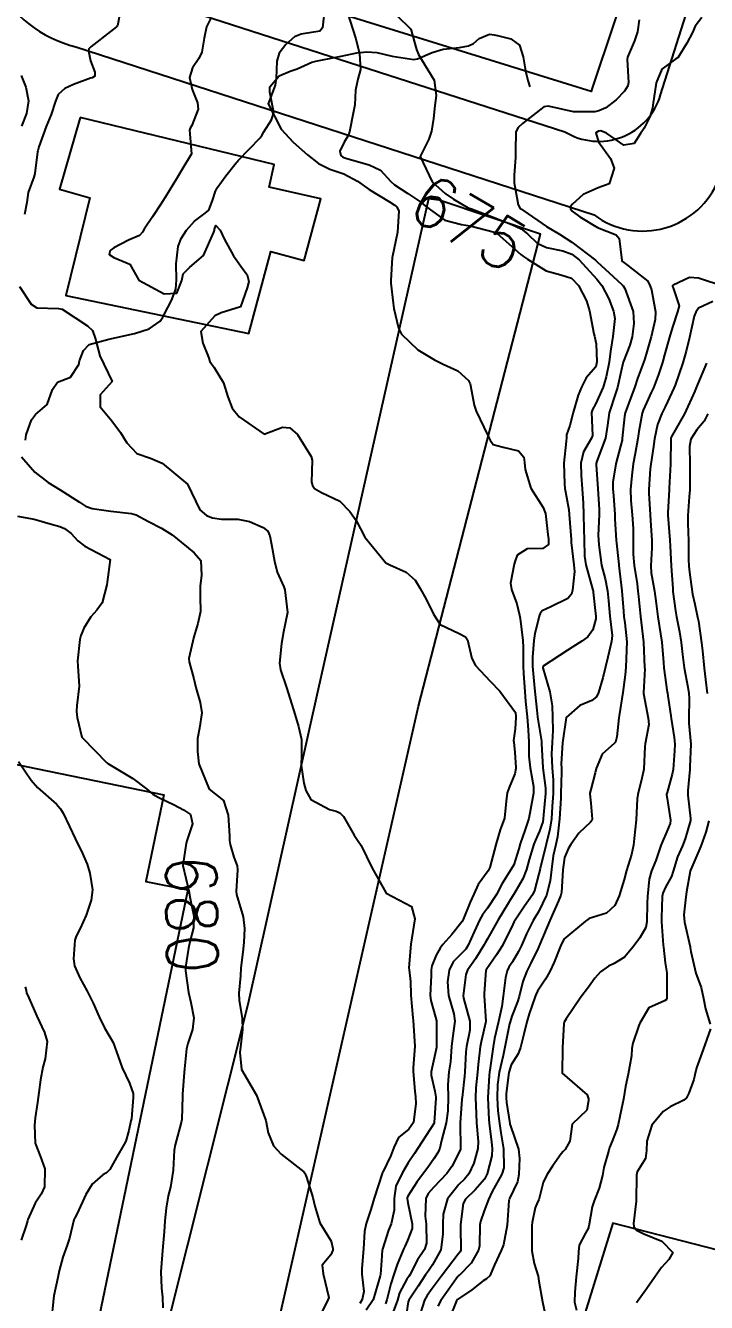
# Model space of a CAD drawing. Header units: metres. Extents: x 292545 to 299085, y 7450245 to 7463078.
# Drawn here: x 296307 to 296360.5, y 7459777.6 to 7459878.1 of the extents above; entities that cross this region are included whole.
import ezdxf
from ezdxf.enums import TextEntityAlignment as Align

# ---------------------------------------------------------------- set-up
doc = ezdxf.new("R2010")
doc.units = ezdxf.units.M
for name, color, linetype in [('Cotas', 45, 'Continuous'), ('Curvas de Nivel 1m', 11, 'Continuous'), ('Curvas de Nivel 5m', 15, 'Continuous'), ('Edificações', 30, 'Continuous'), ('Vias Primárias', 230, 'Continuous')]:
    doc.layers.add(name, color=color, linetype=linetype)
doc.styles.add('Style-STANDARD', font='STANDARD.shx')

msp = doc.modelspace()

# ---------------------------------------------------------------- linework, layer by layer
at = {"layer": 'Curvas de Nivel 1m', "flags": 128}
for points, elevation in [([(296314.54, 7459879.68), (296314.21, 7459878.06), (296314.18, 7459878.02), (296314.14, 7459877.97), (296313.67, 7459877.6), (296312.13, 7459876.39), (296311.97, 7459876.24), (296311.94, 7459876.09), (296312.11, 7459875.3), (296312.43, 7459874.41), (296312.45, 7459874.09), (296312.23, 7459873.96), (296312.1, 7459873.93), (296310.76, 7459873.43), (296310.09, 7459873.11), (296309.55, 7459872.65), (296309.36, 7459872.12), (296309.02, 7459871.08), (296308.62, 7459870.13), (296308.04, 7459868.52), (296307.95, 7459868.22), (296307.94, 7459868.14), (296307.72, 7459866.43), (296307.64, 7459866.14), (296307.2, 7459864.94), (296307.09, 7459864.15), (296306.92, 7459863.2)], 678), ([(296330.51, 7459879.53), (296330.34, 7459877.88), (296330.14, 7459877.64), (296328.65, 7459877.39), (296328.14, 7459877.19), (296327.45, 7459876.58), (296326.94, 7459875.91), (296326.75, 7459875.28), (296326.7, 7459873.91), (296326.63, 7459873.38), (296326.07, 7459871.92), (296327.08, 7459869.91), (296328.04, 7459868.89), (296329.15, 7459867.89), (296330.02, 7459867.21), (296330.92, 7459866.77), (296332.01, 7459866.4), (296333.1, 7459865.84), (296334, 7459865.18), (296335.6, 7459864.21), (296335.98, 7459863.97), (296336.08, 7459863.91), (296336.19, 7459863.81), (296336.33, 7459863.46), (296336.24, 7459861.81), (296335.94, 7459860.42), (296335.83, 7459859.92), (296335.82, 7459859.81), (296335.72, 7459858.01), (296335.72, 7459857.81), (296335.89, 7459856.23), (296335.96, 7459855.81), (296336.31, 7459854.25), (296336.55, 7459853.8), (296337.84, 7459852.57), (296339.14, 7459851.77), (296339.61, 7459851.54), (296339.83, 7459851.44), (296340.98, 7459850.9), (296341.82, 7459850.15), (296341.94, 7459849.87), (296341.97, 7459849.74), (296342.26, 7459848.2), (296342.42, 7459847.73), (296343.03, 7459846.47), (296343.39, 7459845.72), (296343.51, 7459845.46), (296343.76, 7459845.12), (296344.54, 7459844.91), (296345.75, 7459844.6), (296346.17, 7459844.11), (296346.23, 7459843.69), (296346.27, 7459843.15), (296346.73, 7459841.68), (296347.7, 7459840.15), (296347.83, 7459839.81), (296347.86, 7459839.67), (296348.06, 7459838.04), (296348.12, 7459837.66), (296348.1, 7459837.23), (296347.66, 7459836.93), (296346.44, 7459836.9), (296345.65, 7459836.39), (296345.46, 7459835.88), (296345.41, 7459835.69), (296345.13, 7459834.2), (296345.2, 7459833.69), (296345.61, 7459832.57), (296345.84, 7459831.69), (296345.88, 7459831.41), (296346.1, 7459829.68), (296346.12, 7459829.14), (296346.11, 7459827.68), (296346.14, 7459827.09), (296346.24, 7459825.68), (296346.3, 7459824.89), (296346.42, 7459823.68), (296346.52, 7459822.65), (296346.55, 7459821.68), (296346.56, 7459820.58), (296346.66, 7459819.68), (296346.93, 7459818.19), (296346.93, 7459817.68), (296346.7, 7459816.4), (296346.55, 7459815.68), (296346.26, 7459814.82), (296345.89, 7459813.68), (296345.77, 7459813.29), (296345.37, 7459812.04), (296345.18, 7459811.69), (296344.46, 7459810.58), (296344.01, 7459809.71), (296343.32, 7459808.62), (296342.93, 7459808.11), (296342.72, 7459807.73), (296342.27, 7459806.77), (296341.8, 7459805.73), (296341.61, 7459805.41), (296341.28, 7459805.07), (296340.61, 7459804.41), (296340.3, 7459803.75), (296340.17, 7459802.83), (296340.25, 7459801.75), (296340.67, 7459800.31), (296340.75, 7459799.74), (296340.55, 7459798.4), (296340.49, 7459797.75), (296340.4, 7459796.53), (296340.28, 7459795.75), (296340.19, 7459794.72), (296340.21, 7459793.75), (296340.2, 7459792.68), (296340.06, 7459791.75), (296339.7, 7459790.35), (296339.57, 7459789.76), (296339.44, 7459789.43), (296339.09, 7459788.9), (296338.63, 7459788.23), (296338.29, 7459787.78), (296337.76, 7459787.08), (296337.05, 7459785.98), (296336.99, 7459785.85), (296336.99, 7459785.79), (296337.05, 7459785.45), (296337.38, 7459783.79), (296337.38, 7459783.44), (296337.01, 7459782.48), (296336.8, 7459782), (296336.7, 7459781.79), (296336.2, 7459780.59), (296335.95, 7459779.8), (296335.71, 7459779.07), (296335.41, 7459777.81), (296335.28, 7459777.49)], 676), ([(296336.16, 7459878.89), (296337.28, 7459877.79), (296337.73, 7459876.18), (296337.88, 7459875.78), (296338.12, 7459875.4), (296339.12, 7459873.77), (296339.28, 7459872.57), (296339.18, 7459871.77), (296339.07, 7459870.76), (296338.9, 7459869.77), (296338.7, 7459869.12), (296338.02, 7459867.78), (296338.96, 7459865.77), (296339.99, 7459864.86), (296340.65, 7459864.41), (296341.79, 7459863.73), (296341.98, 7459863.68), (296342.06, 7459863.65), (296343.97, 7459862.91), (296345.27, 7459862.39), (296345.96, 7459862.07), (296346.45, 7459861.68), (296347.22, 7459860.95), (296347.94, 7459860.6), (296349.23, 7459860.35), (296349.94, 7459860.08), (296350.51, 7459859.63), (296351.91, 7459858.12), (296352.31, 7459857.61), (296352.86, 7459856.57), (296353.22, 7459855.6), (296353.31, 7459855.03), (296353.17, 7459853.6), (296352.99, 7459852.46), (296352.87, 7459851.6), (296352.65, 7459850.44), (296352.4, 7459849.61), (296351.8, 7459848.29), (296351.56, 7459847.86), (296351.5, 7459847.62), (296351.56, 7459845.83), (296351.5, 7459845.62), (296350.85, 7459844.53), (296350.65, 7459843.63), (296350.68, 7459842.68), (296350.76, 7459841.63), (296350.83, 7459840.5), (296350.87, 7459839.63), (296350.88, 7459838.43), (296350.9, 7459837.63), (296350.95, 7459836.33), (296351.05, 7459835.63), (296351.6, 7459833.64), (296351.61, 7459833.62), (296351.62, 7459833.49), (296351.8, 7459831.81), (296351.83, 7459831.62), (296351.82, 7459831.39), (296351.59, 7459830.54), (296351.21, 7459829.99), (296350.73, 7459829.63), (296350.02, 7459829.18), (296349.57, 7459828.91), (296347.69, 7459827.67), (296347.67, 7459827.55), (296348.21, 7459825.66), (296348.39, 7459824.54), (296348.42, 7459823.66), (296348.44, 7459822.61), (296348.4, 7459821.66), (296348.35, 7459820.78), (296348.4, 7459819.66), (296348.47, 7459818.69), (296348.47, 7459817.65), (296348.4, 7459816.63), (296348.34, 7459815.66), (296348.22, 7459814.84), (296347.92, 7459813.66), (296347.44, 7459811.74), (296347.43, 7459811.67), (296347.42, 7459811.61), (296347.36, 7459811.32), (296347, 7459810.01), (296346.84, 7459809.67), (296346.21, 7459808.79), (296345.48, 7459807.69), (296345.42, 7459807.58), (296345.31, 7459807.34), (296344.49, 7459805.7), (296344.03, 7459804.96), (296343.27, 7459803.87), (296343.2, 7459803.78), (296343.18, 7459803.72), (296343.06, 7459801.91), (296343.06, 7459801.72), (296343.19, 7459799.75), (296343.19, 7459799.72), (296342.81, 7459798.11), (296342.74, 7459797.72), (296342.58, 7459796.32), (296342.52, 7459795.73), (296342.4, 7459794.49), (296342.36, 7459793.73), (296342.41, 7459792.45), (296342.45, 7459791.73), (296342.58, 7459790.26), (296342.55, 7459789.73), (296342.23, 7459788.58), (296341.84, 7459787.73), (296341.5, 7459787.31), (296341.06, 7459786.9), (296340.16, 7459785.75), (296339.83, 7459784.55), (296339.8, 7459783.76), (296339.81, 7459782.97), (296339.64, 7459781.76), (296338.99, 7459780.57), (296338.66, 7459780.1), (296338.44, 7459779.78), (296337.86, 7459778.9), (296337.12, 7459777.79), (296337.08, 7459777.67), (296336.95, 7459776.79)], 674), ([(296360.15, 7459878.71), (296359.65, 7459878.02), (296359.42, 7459877.53), (296358.99, 7459876.68), (296358.27, 7459875.54), (296358.18, 7459875.48), (296358.12, 7459875.46), (296357.03, 7459874.64), (296356.56, 7459873.56), (296356.31, 7459871.8), (296356.28, 7459871.57), (296356.07, 7459870.88), (296355.62, 7459870.01), (296355.35, 7459869.58), (296354.83, 7459868.79), (296354.04, 7459868.67), (296352.66, 7459869.61), (296352.21, 7459869.78), (296352.05, 7459869.75), (296351.83, 7459869.62), (296352.04, 7459868.93), (296352.98, 7459867.61), (296353.27, 7459866.85), (296352.88, 7459865.61), (296352, 7459865.29), (296350.84, 7459864.78), (296349.99, 7459864.03), (296349.82, 7459863.81), (296349.84, 7459863.64), (296349.98, 7459863.47), (296350.58, 7459863.03), (296351.96, 7459862.19), (296353.42, 7459861.6), (296353.67, 7459861.32), (296353.88, 7459859.59), (296353.93, 7459859.5), (296354.34, 7459859.18), (296355.91, 7459857.97), (296356.11, 7459857.57), (296356.2, 7459857.27), (296356.53, 7459855.56), (296356.49, 7459854.95), (296356.17, 7459853.57), (296356.11, 7459853.32), (296355.85, 7459852.41), (296355.65, 7459851.76), (296355.58, 7459851.57), (296355.1, 7459850.29), (296354.87, 7459849.58), (296354.59, 7459848.8), (296354.14, 7459847.59), (296354.07, 7459847.3), (296353.91, 7459845.59), (296353.89, 7459845.46), (296353.76, 7459844.98), (296353.4, 7459843.6), (296353.17, 7459842.15), (296353.17, 7459841.6), (296353.21, 7459841.1), (296353.31, 7459839.6), (296353.33, 7459839.23), (296353.42, 7459837.59), (296353.64, 7459835.67), (296353.65, 7459835.59), (296353.88, 7459833.59), (296354, 7459831.99), (296354.03, 7459831.59), (296354.11, 7459831.08), (296354.27, 7459829.59), (296354.22, 7459828.25), (296354.18, 7459827.59), (296354.14, 7459826.99), (296353.95, 7459825.59), (296353.67, 7459823.76), (296353.65, 7459823.6), (296353.49, 7459822.11), (296353.38, 7459821.7), (296353.29, 7459821.6), (296352.33, 7459820.75), (296351.86, 7459819.62), (296351.78, 7459819.28), (296351.44, 7459817.97), (296351.36, 7459817.69), (296351.36, 7459817.62), (296351.43, 7459816.88), (296351.53, 7459815.62), (296351.51, 7459815.52), (296351.41, 7459815.4), (296350.5, 7459814.53), (296349.86, 7459813.64), (296349.67, 7459813.35), (296349.37, 7459812.62), (296349.23, 7459811.64), (296349.13, 7459809.85), (296349.08, 7459809.64), (296348.89, 7459809.2), (296348.22, 7459807.66), (296347.42, 7459805.79), (296347.38, 7459805.67), (296347.35, 7459805.61), (296347.29, 7459805.49), (296346.7, 7459804.25), (296346.41, 7459803.68), (296346.08, 7459802.86), (296345.8, 7459801.68), (296345.67, 7459801.25), (296345.23, 7459800.12), (296345.09, 7459799.69), (296345.05, 7459799.52), (296344.67, 7459797.7), (296344.54, 7459797.05), (296344.24, 7459795.7), (296344.11, 7459794.76), (296344.06, 7459793.71), (296344.12, 7459792.69), (296344.25, 7459791.7), (296344.37, 7459790.96), (296344.58, 7459789.7), (296344.59, 7459788.19), (296344.43, 7459787.7), (296343.68, 7459786.34), (296343.38, 7459785.72), (296343.04, 7459784.81), (296342.77, 7459783.99), (296342.72, 7459783.72), (296342.67, 7459782.06), (296342.61, 7459781.72), (296342.03, 7459780.69), (296341.08, 7459779.74), (296341.03, 7459779.7), (296340.98, 7459779.65), (296339.63, 7459777.76), (296339.4, 7459777.32)], 672), ([(296321.54, 7459878.59), (296321.21, 7459877.98), (296321.04, 7459877.07), (296320.85, 7459875.98), (296320.62, 7459875.48), (296320.11, 7459874.75), (296319.87, 7459873.99), (296320.09, 7459873.04), (296320.52, 7459871.99), (296320.57, 7459871.49), (296320.06, 7459870.21), (296319.94, 7459869.99), (296319.89, 7459869.84), (296320.03, 7459867.99), (296319.29, 7459866.73), (296318.87, 7459866.01), (296317.99, 7459864.59), (296317.76, 7459864.24), (296317.62, 7459864.02), (296316.97, 7459863.03), (296316.32, 7459862.04), (296316.18, 7459861.81), (296315.95, 7459861.55), (296315.08, 7459861.19), (296313.94, 7459860.57), (296313.64, 7459860.36), (296313.56, 7459860.07), (296313.93, 7459859.81), (296315.18, 7459859.31), (296315.91, 7459858.04), (296317.9, 7459856.96), (296318.89, 7459857.02), (296319.28, 7459858.01), (296319.38, 7459858.54), (296319.92, 7459859.05), (296320.98, 7459859.98), (296321.8, 7459861.82), (296321.85, 7459861.97), (296321.86, 7459862.06), (296321.96, 7459862.34), (296322.29, 7459861.97), (296322.61, 7459861.3), (296323.35, 7459859.96), (296323.92, 7459859.15), (296324.42, 7459858.45), (296324.54, 7459857.94), (296324.41, 7459857.44), (296323.88, 7459855.95), (296322.37, 7459855.47), (296321.88, 7459855.23), (296320.78, 7459853.99), (296320.94, 7459853.07), (296321.38, 7459851.98), (296321.49, 7459851.63), (296321.82, 7459851.16), (296322.56, 7459849.96), (296322.9, 7459848.86), (296323.24, 7459847.96), (296323.78, 7459847.28), (296325.76, 7459845.93), (296327.2, 7459846.48), (296327.77, 7459846.41), (296328.38, 7459845.89), (296329.46, 7459844.16), (296329.54, 7459843.88), (296329.47, 7459842.14), (296329.55, 7459841.88), (296329.72, 7459841.66), (296330.26, 7459841.33), (296331.7, 7459840.64), (296332.49, 7459839.85), (296332.98, 7459839.13), (296333.67, 7459837.83), (296335.32, 7459835.81), (296335.64, 7459835.64), (296336.91, 7459835.06), (296337.63, 7459834.43), (296338.03, 7459833.78), (296338.51, 7459832.88), (296339.06, 7459831.77), (296339.59, 7459830.95), (296341.09, 7459830.24), (296341.58, 7459829.99), (296341.74, 7459829.74), (296342.08, 7459828.26), (296342.36, 7459827.73), (296343.53, 7459826.49), (296344.29, 7459825.7), (296345.51, 7459824.03), (296345.55, 7459823.69), (296345.55, 7459823.64), (296345.49, 7459822.75), (296345.36, 7459821.82), (296345.37, 7459821.69), (296345.47, 7459820.88), (296345.54, 7459819.69), (296345.54, 7459819.61), (296345.45, 7459819.19), (296345.01, 7459818.12), (296344.85, 7459817.7), (296344.78, 7459817.05), (296344.66, 7459815.7), (296344.31, 7459814.8), (296343.99, 7459813.71), (296343.49, 7459811.84), (296343.43, 7459811.72), (296343.41, 7459811.67), (296343.36, 7459811.58), (296342.59, 7459810.48), (296342.25, 7459809.73), (296341.95, 7459809.11), (296341.39, 7459807.74), (296341.37, 7459807.68), (296341.31, 7459807.59), (296340.5, 7459806.55), (296339.79, 7459805.76), (296339.58, 7459805.47), (296339.28, 7459804.92), (296338.93, 7459804.1), (296338.88, 7459803.77), (296338.87, 7459803.37), (296338.8, 7459801.77), (296338.85, 7459801.37), (296339.23, 7459800.06), (296339.3, 7459799.76), (296339.3, 7459799.68), (296339.3, 7459797.76), (296339.29, 7459797.66), (296339.19, 7459797.2), (296338.88, 7459795.76), (296338.89, 7459795.48), (296339.16, 7459794.24), (296339.24, 7459793.76), (296339.24, 7459793.67), (296339.13, 7459791.76), (296339.12, 7459791.72), (296337.86, 7459789.78), (296337.56, 7459789.32), (296337.08, 7459788.59), (296336.78, 7459788.09), (296336.61, 7459787.79), (296336.11, 7459786.75), (296335.98, 7459785.8), (296335.97, 7459784.87), (296335.74, 7459783.8), (296335.54, 7459783.29), (296335.05, 7459781.81), (296335.04, 7459781.77), (296335, 7459781.27), (296334.89, 7459779.81), (296334.88, 7459779.71), (296334.32, 7459777.82), (296333.77, 7459777.01)], 677), ([(296355.23, 7459878.51), (296355.1, 7459877.58), (296354.86, 7459876.86), (296354.32, 7459875.59), (296354.3, 7459875.41), (296354.4, 7459873.59), (296354.35, 7459873.32), (296354.09, 7459872.91), (296353.44, 7459872.23), (296352.62, 7459871.6), (296352.07, 7459871.36), (296351.74, 7459871.28), (296350.07, 7459871.29), (296348.45, 7459871.66), (296348.07, 7459871.73), (296347.74, 7459871.67), (296346.06, 7459870.37), (296345.71, 7459870.04), (296345.55, 7459869.7), (296345.51, 7459868.21), (296345.52, 7459867.7), (296345.42, 7459866.29), (296345.41, 7459865.7), (296345.72, 7459863.96), (296345.88, 7459863.69), (296345.98, 7459863.62), (296346.16, 7459863.5), (296347.96, 7459862.27), (296348.96, 7459861.65), (296349.95, 7459861.04), (296351.79, 7459859.62), (296351.93, 7459859.49), (296353.19, 7459858.33), (296353.9, 7459857.68), (296353.99, 7459857.59), (296354.1, 7459857.39), (296354.76, 7459855.58), (296354.82, 7459854.64), (296354.68, 7459853.58), (296354.51, 7459852.92), (296353.99, 7459851.59), (296353.95, 7459851.47), (296353.83, 7459850.9), (296353.53, 7459849.59), (296353.41, 7459849.2), (296352.88, 7459847.6), (296352.75, 7459846.63), (296352.59, 7459845.61), (296351.92, 7459843.79), (296351.85, 7459843.62), (296351.85, 7459843.51), (296351.99, 7459841.62), (296352.08, 7459839.99), (296352.08, 7459839.61), (296352.02, 7459837.96), (296352.03, 7459837.61), (296352.06, 7459837.22), (296352.27, 7459835.61), (296352.56, 7459834.53), (296352.75, 7459833.6), (296352.82, 7459832.81), (296352.94, 7459831.61), (296353.1, 7459830.09), (296353.07, 7459829.6), (296352.78, 7459828.39), (296352.6, 7459827.61), (296352.39, 7459826.76), (296352.04, 7459825.61), (296351.87, 7459825.26), (296351.52, 7459824.98), (296350.57, 7459824.57), (296349.5, 7459823.64), (296349.22, 7459821.64), (296349.11, 7459819.99), (296349.12, 7459819.64), (296349.14, 7459819.33), (296349.09, 7459817.65), (296349.07, 7459817.28), (296348.97, 7459815.65), (296348.81, 7459814.23), (296348.69, 7459813.65), (296348.48, 7459812.76), (296348.34, 7459811.66), (296348.24, 7459810.77), (296347.95, 7459809.66), (296347.32, 7459808.35), (296347.05, 7459807.93), (296346.9, 7459807.67), (296346.39, 7459806.6), (296345.98, 7459805.68), (296345.75, 7459805.22), (296345.27, 7459804.42), (296344.98, 7459803.98), (296344.85, 7459803.7), (296344.73, 7459803.17), (296344.55, 7459801.7), (296344.43, 7459800.9), (296344.17, 7459799.71), (296343.86, 7459798.37), (296343.75, 7459797.71), (296343.52, 7459796.06), (296343.46, 7459795.72), (296343.43, 7459795.46), (296343.34, 7459793.72), (296343.42, 7459792.01), (296343.45, 7459791.72), (296343.62, 7459790.23), (296343.69, 7459789.71), (296343.66, 7459789.14), (296343.29, 7459787.72), (296343.07, 7459787.31), (296342.33, 7459786.46), (296341.57, 7459785.73), (296341.39, 7459785.39), (296341.2, 7459783.74), (296341.2, 7459783.57), (296341.21, 7459781.74), (296341.15, 7459781.59), (296341, 7459781.4), (296339.75, 7459779.76), (296338.97, 7459778.7), (296338.58, 7459778.16), (296338.36, 7459777.78), (296338.01, 7459776.72)], 673), ([(296306.98, 7459845.46), (296307.04, 7459845.88), (296307.47, 7459847.06), (296307.78, 7459847.46), (296308.68, 7459848.25), (296309.11, 7459849.44), (296309.51, 7459850.02), (296310.52, 7459850.41), (296311.17, 7459851.41), (296311.24, 7459851.7), (296311.54, 7459852.51), (296311.99, 7459852.97), (296313.55, 7459853.39), (296315.56, 7459853.84), (296316.71, 7459854.2), (296317.57, 7459854.8), (296317.79, 7459855.12), (296317.9, 7459855.34), (296318.47, 7459856.45), (296318.82, 7459857.33), (296318.87, 7459858.06), (296318.84, 7459859.32), (296319, 7459860.68), (296319.22, 7459861.32), (296319.65, 7459861.97), (296320.27, 7459862.69), (296321.11, 7459863.3), (296321.41, 7459863.55), (296321.68, 7459864.3), (296321.93, 7459865.04), (296322.05, 7459865.29), (296322.74, 7459866.25), (296323.56, 7459867.27), (296323.63, 7459867.36), (296323.71, 7459867.46), (296325.44, 7459869.24), (296325.57, 7459869.41), (296325.74, 7459869.7), (296326.34, 7459870.64), (296326.52, 7459871.23), (296326.2, 7459872.82), (296326.2, 7459873.24), (296326.92, 7459874.11), (296327.8, 7459874.47), (296328.36, 7459874.66), (296329.49, 7459875.19), (296329.81, 7459875.28), (296331.41, 7459875.58), (296331.82, 7459875.67), (296333.05, 7459875.92), (296333.82, 7459875.99), (296334.62, 7459875.94), (296335.82, 7459875.65), (296337.52, 7459875.4), (296337.82, 7459875.45), (296338.97, 7459875.94), (296339.82, 7459876.22), (296341.11, 7459876.35), (296341.82, 7459876.48), (296342.2, 7459876.67), (296342.66, 7459877.04), (296343.47, 7459877.4), (296343.84, 7459877.34), (296344.09, 7459877.28), (296345.14, 7459877.02), (296345.83, 7459876.52), (296346.12, 7459875.62), (296346.3, 7459874.51), (296346.48, 7459873.74), (296346.63, 7459873.25)], 662), ([(296306.65, 7459874.15), (296307.01, 7459873.23), (296307.22, 7459872.15), (296307.07, 7459871.14), (296306.67, 7459870.15)], 679), ([(296361.88, 7459857.53), (296359.91, 7459858.19), (296359.2, 7459858.24), (296357.9, 7459857.64), (296357.86, 7459857.59), (296357.86, 7459857.55), (296357.9, 7459857.44), (296358.37, 7459856.02), (296358.26, 7459855.54), (296357.87, 7459854.41), (296357.68, 7459853.74), (296357.62, 7459853.55), (296357.24, 7459852.16), (296357.06, 7459851.56), (296356.76, 7459850.62), (296356.35, 7459849.56), (296356.18, 7459849.19), (296355.8, 7459848.39), (296355.55, 7459847.82), (296355.48, 7459847.57), (296355.2, 7459846.14), (296355.12, 7459845.58), (296354.92, 7459844.41), (296354.77, 7459843.58), (296354.65, 7459842.66), (296354.56, 7459841.58), (296354.57, 7459840.71), (296354.68, 7459839.58), (296354.76, 7459838.5), (296354.77, 7459837.58), (296354.76, 7459836.48), (296354.83, 7459835.58), (296355.07, 7459834.14), (296355.14, 7459833.57), (296355.18, 7459833.14), (296355.33, 7459831.57), (296355.57, 7459829.57), (296355.66, 7459827.57), (296355.67, 7459827.45), (296355.57, 7459825.57), (296355.57, 7459825.52), (296355.95, 7459823.57), (296355.99, 7459823.07), (296355.72, 7459821.57), (296355.69, 7459821.36), (296355.59, 7459819.57), (296355.58, 7459819.44), (296355.45, 7459818.87), (296355.14, 7459817.57), (296355.09, 7459817.23), (296355, 7459815.58), (296354.85, 7459814.12), (296354.79, 7459813.58), (296354.63, 7459812.84), (296354.25, 7459811.59), (296354.06, 7459810.88), (296353.67, 7459809.6), (296353.33, 7459808.83), (296352.68, 7459808.24), (296351.31, 7459807.81), (296351.19, 7459807.75), (296351.01, 7459807.62), (296349.3, 7459806.18), (296349.05, 7459805.65), (296348.55, 7459804.38), (296348.21, 7459803.66), (296347.88, 7459803.04), (296347.25, 7459802.11), (296347.1, 7459801.82), (296347.05, 7459801.67), (296346.6, 7459800.31), (296346.41, 7459799.68), (296346.16, 7459798.72), (296345.91, 7459797.68), (296345.71, 7459797.16), (296345.18, 7459796.31), (296344.99, 7459795.69), (296344.79, 7459794.06), (296344.77, 7459793.7), (296344.8, 7459793.35), (296345.07, 7459791.69), (296345.07, 7459791.64), (296345.12, 7459791.5), (296345.76, 7459789.68), (296345.84, 7459788.93), (296345.77, 7459787.68), (296345.66, 7459787.09), (296345.05, 7459785.79), (296345.01, 7459785.69), (296344.99, 7459785.63), (296344.85, 7459783.69), (296344.56, 7459782.15), (296344.39, 7459781.7), (296343.85, 7459780.57), (296343.49, 7459779.71), (296343.23, 7459779.47), (296342.98, 7459779.3), (296342.09, 7459778.6), (296340.96, 7459777.84), (296340.88, 7459777.74), (296340.32, 7459776.37)], 671), ([(296306.52, 7459857.54), (296307.44, 7459856.14), (296307.88, 7459855.87), (296309.58, 7459855.82), (296309.88, 7459855.75), (296310.86, 7459855.11), (296311.87, 7459854.44), (296312.25, 7459854.09), (296312.47, 7459853.47), (296312.83, 7459852.08), (296313.81, 7459850.07), (296312.87, 7459849.01), (296312.85, 7459848.08), (296313.78, 7459846.96), (296314.47, 7459846.06), (296314.95, 7459845.25), (296315.75, 7459844.39), (296316.82, 7459844.03), (296317.74, 7459843.65), (296319.72, 7459842), (296320.7, 7459839.98), (296321.23, 7459839.52), (296321.69, 7459839.33), (296322.41, 7459839.24), (296323.69, 7459839.24), (296324.59, 7459839.04), (296325.68, 7459838.59), (296326.04, 7459838.29), (296326.2, 7459837.92), (296326.34, 7459837.24), (296326.56, 7459835.92), (296326.78, 7459835.06), (296327.31, 7459833.9), (296327.39, 7459833.67), (296327.6, 7459831.9), (296327.25, 7459830.23), (296327.19, 7459829.91), (296327.11, 7459829.45), (296326.96, 7459827.91), (296327.03, 7459827.39), (296327.53, 7459825.9), (296328.16, 7459823.89), (296328.46, 7459822.92), (296328.69, 7459821.89), (296328.69, 7459820.67), (296328.66, 7459819.89), (296328.86, 7459818.46), (296329.03, 7459817.88), (296329.43, 7459817.17), (296330.88, 7459816.4), (296331.42, 7459816.27), (296331.7, 7459816.14), (296331.99, 7459815.85), (296332.84, 7459814.38), (296333.2, 7459813.83), (296333.28, 7459813.73), (296333.38, 7459813.55), (296334.22, 7459811.82), (296335.34, 7459809.81), (296337.33, 7459808.75), (296337.59, 7459807.79), (296337.29, 7459805.79), (296337.12, 7459803.93), (296337.14, 7459803.79), (296337.25, 7459802.87), (296337.29, 7459801.83), (296337.29, 7459801.79), (296337.45, 7459800.01), (296337.47, 7459799.79), (296337.58, 7459798.17), (296337.59, 7459797.78), (296337.46, 7459796.07), (296337.46, 7459795.79), (296337.6, 7459794.23), (296337.65, 7459793.78), (296337.67, 7459793.26), (296337.49, 7459791.78), (296337.12, 7459791.23), (296336.31, 7459790.6), (296335.95, 7459789.8), (296335.72, 7459789.18), (296335.07, 7459787.86), (296335.05, 7459787.83), (296335.04, 7459787.81), (296335.02, 7459787.76), (296334.39, 7459785.82), (296334.15, 7459784.93), (296333.78, 7459783.83), (296333.65, 7459783.2), (296333.57, 7459781.83), (296333.43, 7459780.28), (296333.44, 7459779.83), (296333.6, 7459778.46), (296333.47, 7459777.83), (296333.27, 7459777.53)], 678), ([(296360.53, 7459851.51), (296359.82, 7459849.82), (296359.69, 7459849.52), (296359.6, 7459849.31), (296358.79, 7459847.53), (296357.76, 7459845.68), (296357.72, 7459845.59), (296357.72, 7459845.55), (296357.7, 7459843.6), (296357.7, 7459843.55), (296357.59, 7459841.67), (296357.59, 7459841.55), (296357.49, 7459839.75), (296357.5, 7459839.55), (296357.64, 7459837.58), (296357.64, 7459837.55), (296357.67, 7459837.14), (296357.75, 7459835.55), (296357.87, 7459833.79), (296357.89, 7459833.55), (296358.08, 7459832.02), (296358.16, 7459831.54), (296358.4, 7459830.36), (296358.53, 7459829.54), (296358.63, 7459828.6), (296358.78, 7459827.53), (296359.05, 7459826.01), (296359.14, 7459825.53), (296359.16, 7459825.16), (296359.13, 7459823.53), (296359.15, 7459823.18), (296359.29, 7459821.52), (296359.22, 7459819.76), (296359.21, 7459819.53), (296359.07, 7459817.9), (296359.06, 7459817.53), (296359.27, 7459815.68), (296359.26, 7459815.53), (296358.84, 7459814.09), (296358.63, 7459813.54), (296358.25, 7459812.66), (296357.91, 7459811.54), (296357.77, 7459811.13), (296357.34, 7459810.33), (296357.09, 7459809.8), (296357.04, 7459809.55), (296356.99, 7459807.87), (296357, 7459807.55), (296357.13, 7459805.72), (296357.14, 7459805.55), (296357.27, 7459804.33), (296357.4, 7459803.55), (296357.42, 7459803.39), (296357.4, 7459801.55), (296357.37, 7459801.42), (296357.24, 7459801.33), (296356, 7459800.79), (296355.28, 7459799.57), (296355.26, 7459799.53), (296355.22, 7459799.41), (296354.75, 7459798.02), (296354.66, 7459797.58), (296354.62, 7459797.01), (296354.36, 7459795.58), (296354.15, 7459794.59), (296354, 7459793.59), (296353.85, 7459792.88), (296353.58, 7459791.6), (296353.49, 7459791.23), (296353.11, 7459790.3), (296352.9, 7459789.81), (296352.84, 7459789.6), (296352.47, 7459788.22), (296352.34, 7459787.61), (296352.09, 7459786.59), (296351.69, 7459785.61), (296351.54, 7459785.12), (296351.28, 7459783.62), (296351.23, 7459783.42), (296351.02, 7459783.07), (296350.52, 7459782.11), (296350.46, 7459781.63), (296350.43, 7459781.06), (296350.27, 7459779.63), (296350.18, 7459778.42), (296350.16, 7459777.63), (296350.31, 7459776.99)], 669), ([(296360.64, 7459847.51), (296360.35, 7459846.94), (296359.77, 7459846.26), (296359.3, 7459845.53), (296359.18, 7459844.95), (296359.21, 7459843.53), (296359.22, 7459842.02), (296359.21, 7459841.53), (296359.17, 7459840.99), (296359.06, 7459839.53), (296359.06, 7459838.9), (296359.11, 7459837.53), (296359.12, 7459836.06), (296359.13, 7459835.53), (296359.18, 7459835.07), (296359.41, 7459833.52), (296359.44, 7459833.34), (296359.61, 7459832.54), (296359.83, 7459831.52), (296359.89, 7459831.22), (296360.13, 7459829.51), (296360.21, 7459828.87), (296360.35, 7459827.51), (296360.44, 7459826.61), (296360.59, 7459825.51)], 668), ([(296306.68, 7459844.15), (296307.73, 7459842.93), (296308.78, 7459842.13), (296309.71, 7459841.55), (296311.23, 7459840.56), (296311.7, 7459840.27), (296312.24, 7459840.08), (296313.69, 7459839.87), (296315.33, 7459839.69), (296315.69, 7459839.58), (296316.67, 7459839.04), (296317.68, 7459838.53), (296318.51, 7459838.01), (296319.66, 7459837.08), (296320.26, 7459836.59), (296320.78, 7459835.98), (296320.83, 7459834.79), (296320.72, 7459833.98), (296320.73, 7459833.1), (296320.74, 7459831.98), (296320.55, 7459831.02), (296320.22, 7459829.99), (296319.83, 7459828.27), (296319.86, 7459828), (296320.22, 7459826.67), (296320.38, 7459825.99), (296320.71, 7459824.8), (296320.86, 7459823.99), (296320.68, 7459822.8), (296320.52, 7459821.99), (296320.51, 7459820.96), (296320.62, 7459819.99), (296321.43, 7459817.98), (296322.56, 7459817.1), (296322.91, 7459815.96), (296323.03, 7459814.31), (296323.04, 7459813.96), (296323.07, 7459813.64), (296323.37, 7459812.65), (296323.62, 7459811.95), (296323.66, 7459811.64), (296323.54, 7459809.95), (296323.59, 7459809.7), (296324.1, 7459807.94), (296324.21, 7459807.03), (296324.16, 7459805.94), (296324.07, 7459805.16), (296323.93, 7459803.94), (296323.89, 7459803.31), (296323.77, 7459801.94), (296323.8, 7459801.38), (296324.03, 7459799.94), (296324.06, 7459799.09), (296323.93, 7459797.94), (296323.85, 7459797.28), (296323.97, 7459795.94), (296325.15, 7459793.93), (296325.88, 7459791.92), (296326.08, 7459790.96), (296326.49, 7459789.92), (296327.09, 7459789.28), (296328.86, 7459787.88), (296328.96, 7459787.77), (296329.07, 7459787.46), (296329.57, 7459785.87), (296329.74, 7459785.18), (296330.14, 7459783.87), (296331.01, 7459782.44), (296331.15, 7459781.86), (296331.14, 7459781.73), (296331, 7459781.36), (296330.32, 7459780.54), (296330.39, 7459779.87), (296330.83, 7459777.99), (296330.79, 7459777.86), (296330.18, 7459776.63)], 679), ([(296306.43, 7459820.16), (296307.44, 7459818.69), (296307.94, 7459818.13), (296309.42, 7459816.82), (296309.75, 7459816.45), (296309.95, 7459816.11), (296310.45, 7459815.05), (296310.89, 7459814.1), (296311.06, 7459813.77), (296311.37, 7459813.16), (296311.85, 7459812.09), (296312.05, 7459811.38), (296312.26, 7459810.08), (296312.15, 7459809.26), (296311.76, 7459808.09), (296311.3, 7459807.04), (296310.98, 7459806.42), (296310.86, 7459806.1), (296310.75, 7459804.64), (296310.85, 7459804.1), (296311.26, 7459803.15), (296311.84, 7459802.09), (296312.31, 7459801.16), (296312.77, 7459800.08), (296313.21, 7459799.22), (296313.87, 7459798.06), (296314.27, 7459796.97), (296314.6, 7459796.06), (296315.16, 7459794.87), (296315.45, 7459794.05), (296315.46, 7459793.73), (296315.31, 7459792.05), (296315.28, 7459791.89), (296315.11, 7459791.14), (296314.87, 7459790.29), (296314.75, 7459790.05), (296314.14, 7459789.02), (296313.61, 7459788.06), (296313.35, 7459787.8), (296313.08, 7459787.64), (296312.23, 7459786.92), (296311.73, 7459786.09), (296311.04, 7459784.6), (296310.86, 7459784.27), (296310.79, 7459784.1), (296310.44, 7459782.67), (296310.27, 7459782.11), (296309.93, 7459781.17), (296309.63, 7459780.11), (296309.52, 7459779.58), (296309.21, 7459778.12), (296309.18, 7459777.9), (296309.01, 7459776.12)], 681), ([(296360.7, 7459815.51), (296360.48, 7459814.6), (296360.08, 7459813.52), (296359.37, 7459811.85), (296359.26, 7459811.63), (296359.24, 7459811.53), (296358.96, 7459809.91), (296358.9, 7459809.53), (296358.75, 7459808.11), (296358.79, 7459807.54), (296359.24, 7459805.59), (296359.25, 7459805.53), (296359.29, 7459805.21), (296359.7, 7459803.52), (296360.12, 7459802.38), (296360.29, 7459801.51), (296360.44, 7459800.72), (296360.82, 7459799.51)], 668), ([(296306.95, 7459802.44), (296307.03, 7459802.14), (296307.08, 7459801.98), (296307.24, 7459801.58), (296307.88, 7459800.13), (296308.49, 7459798.84), (296308.68, 7459798.13), (296308.53, 7459796.78), (296308.36, 7459796.13), (296308.17, 7459795.13), (296308.03, 7459794.13), (296307.92, 7459793.35), (296307.75, 7459792.13), (296307.69, 7459791.56), (296307.75, 7459790.13), (296308.16, 7459789.06), (296308.5, 7459788.13), (296308.49, 7459786.7), (296308.21, 7459786.13), (296307.75, 7459785.43), (296307.18, 7459784.14), (296307.14, 7459784.03), (296307.03, 7459783.67), (296306.65, 7459782.51)], 682), ([(296360.84, 7459799.14), (296360.28, 7459797.51), (296359.74, 7459796.08), (296359.6, 7459795.52), (296359.54, 7459795.15), (296359.15, 7459794.08), (296358.96, 7459793.72), (296358.75, 7459793.53), (296357.67, 7459793.01), (296357.13, 7459792.63), (296356.24, 7459791.56), (296355.85, 7459790.31), (296355.82, 7459789.57), (296355.73, 7459788.94), (296355.08, 7459787.88), (296355.02, 7459787.63), (296355.02, 7459787.58), (296355, 7459785.63), (296355, 7459785.58), (296354.79, 7459783.83), (296354.82, 7459783.58), (296355.03, 7459783.3), (296355.59, 7459783.01), (296357.02, 7459782.43), (296357.87, 7459781.54), (296357.56, 7459780.99), (296356.99, 7459780.37), (296356.44, 7459779.56), (296355.84, 7459778.7), (296355.03, 7459777.58)], 668)]:
    msp.add_lwpolyline(points, dxfattribs=dict(at, elevation=elevation))
at = {"layer": 'Curvas de Nivel 5m', "flags": 128}
for points, elevation in [([(296332.17, 7459879.5), (296332.7, 7459877.84), (296332.96, 7459877.02), (296333.24, 7459875.84), (296333.33, 7459874.62), (296333.13, 7459873.84), (296332.94, 7459873), (296332.87, 7459871.84), (296332.74, 7459871.17), (296332.49, 7459869.85), (296332.4, 7459869.5), (296332.04, 7459868.89), (296331.71, 7459868.18), (296331.79, 7459867.85), (296331.92, 7459867.75), (296332.02, 7459867.7), (296332.26, 7459867.61), (296334.02, 7459867.1), (296334.89, 7459866.69), (296335.7, 7459865.81), (296336, 7459865.55), (296337.06, 7459864.87), (296337.99, 7459864.23), (296338.53, 7459863.77), (296339.97, 7459862.76), (296341.27, 7459862.43), (296341.96, 7459862.32), (296343.85, 7459861.81), (296343.95, 7459861.78), (296344.07, 7459861.71), (296345.94, 7459860.07), (296346.15, 7459859.9), (296346.46, 7459859.68), (296347.92, 7459858.77), (296349.09, 7459858.47), (296349.91, 7459858.2), (296350.46, 7459857.63), (296351.1, 7459856.42), (296351.32, 7459855.63), (296351.66, 7459853.82), (296351.73, 7459853.62), (296351.85, 7459853.03), (296351.92, 7459851.62), (296351.83, 7459851.21), (296351.08, 7459850.36), (296350.71, 7459849.63), (296350.45, 7459848.99), (296350.04, 7459847.64), (296350, 7459847.43), (296349.78, 7459846.61), (296349.53, 7459845.88), (296349.51, 7459845.64), (296349.49, 7459845.37), (296349.3, 7459843.65), (296349.36, 7459842.01), (296349.4, 7459841.64), (296349.45, 7459841.38), (296349.7, 7459839.98), (296349.73, 7459839.64), (296349.74, 7459839.59), (296349.88, 7459837.64), (296349.9, 7459837.4), (296350.11, 7459835.64), (296350.15, 7459835.13), (296350, 7459833.64), (296349.92, 7459833.34), (296349.62, 7459832.99), (296348.28, 7459832.33), (296347.61, 7459832.01), (296347.45, 7459831.82), (296347.4, 7459831.67), (296347.02, 7459830.24), (296346.96, 7459829.68), (296346.86, 7459828.38), (296346.85, 7459827.68), (296346.97, 7459826.23), (296347.03, 7459825.67), (296347.21, 7459823.97), (296347.25, 7459823.67), (296347.49, 7459822.25), (296347.57, 7459821.76), (296347.57, 7459821.67), (296347.57, 7459821.58), (296347.67, 7459819.67), (296347.86, 7459818.08), (296347.86, 7459817.66), (296347.72, 7459815.97), (296347.7, 7459815.67), (296347.66, 7459815.42), (296347.4, 7459814.68), (296347.08, 7459813.99), (296346.96, 7459813.67), (296346.6, 7459812.45), (296346.38, 7459811.68), (296346.1, 7459810.94), (296345.36, 7459809.69), (296345.35, 7459809.67), (296345.33, 7459809.64), (296344.14, 7459807.71), (296343.3, 7459806.23), (296343.12, 7459805.89), (296343.03, 7459805.72), (296342.37, 7459804.64), (296341.74, 7459803.74), (296341.6, 7459803.4), (296341.39, 7459801.74), (296341.42, 7459801.56), (296341.92, 7459799.73), (296341.91, 7459799.03), (296341.66, 7459797.74), (296341.61, 7459797.32), (296341.52, 7459795.74), (296341.5, 7459795.41), (296341.31, 7459793.74), (296341.3, 7459793.59), (296341.16, 7459791.74), (296341.16, 7459791.7), (296341.19, 7459789.74), (296341.18, 7459789.66), (296341.1, 7459789.48), (296340.52, 7459788.31), (296340.12, 7459787.75), (296339.06, 7459786.66), (296338.64, 7459786.19), (296338.47, 7459785.78), (296338.42, 7459784.39), (296338.48, 7459783.78), (296338.52, 7459782.27), (296338.35, 7459781.78), (296337.81, 7459780.97), (296337.2, 7459779.79), (296337.12, 7459779.65), (296336.98, 7459779.43), (296336.4, 7459778.36), (296336.24, 7459777.8), (296335.89, 7459776.86)], 675), ([(296361.03, 7459856.37), (296359.89, 7459855.84), (296359.68, 7459855.52), (296359.57, 7459855.21), (296359.19, 7459853.53), (296358.94, 7459852.44), (296358.67, 7459851.54), (296358.06, 7459849.79), (296357.96, 7459849.55), (296357.81, 7459849.21), (296357.28, 7459848.07), (296357.03, 7459847.56), (296356.68, 7459846.67), (296356.44, 7459845.56), (296356.36, 7459844.96), (296356.14, 7459843.57), (296356.1, 7459843.2), (296356, 7459841.57), (296356, 7459841.28), (296356.09, 7459839.57), (296356.12, 7459839.14), (296356.24, 7459837.56), (296356.24, 7459836.98), (296356.14, 7459835.56), (296356.18, 7459835.02), (296356.45, 7459833.56), (296356.58, 7459832.59), (296356.71, 7459831.56), (296356.92, 7459830.22), (296357.01, 7459829.56), (296357.14, 7459827.97), (296357.18, 7459827.55), (296357.44, 7459825.63), (296357.46, 7459825.55), (296357.52, 7459825.14), (296357.73, 7459823.77), (296357.76, 7459823.55), (296358, 7459822.05), (296358.04, 7459821.54), (296358.02, 7459821), (296357.9, 7459819.55), (296357.84, 7459819.16), (296357.43, 7459817.74), (296357.38, 7459817.6), (296357.38, 7459817.55), (296357.43, 7459817.27), (296357.69, 7459815.55), (296357.66, 7459815.3), (296357.4, 7459814.65), (296357.06, 7459813.88), (296356.94, 7459813.55), (296356.54, 7459812.39), (296356.21, 7459811.56), (296356.02, 7459810.9), (296355.88, 7459809.56), (296355.86, 7459809.03), (296355.83, 7459807.56), (296355.76, 7459807.11), (296355.3, 7459806.29), (296354.76, 7459805.58), (296354.09, 7459804.78), (296353.27, 7459804.28), (296352.82, 7459804.06), (296352.2, 7459803.61), (296351.76, 7459803.11), (296351.25, 7459802.41), (296350.64, 7459801.63), (296349.5, 7459799.92), (296349.34, 7459799.65), (296349.32, 7459799.55), (296349.21, 7459797.65), (296349.17, 7459795.65), (296351.15, 7459793.95), (296351.26, 7459793.62), (296351.26, 7459793.5), (296351.13, 7459792.73), (296349.98, 7459791.64), (296349.78, 7459790.31), (296349.41, 7459789.65), (296349.26, 7459789.49), (296349.1, 7459789.3), (296348.41, 7459788.33), (296347.97, 7459787.66), (296347.68, 7459787.05), (296347.34, 7459785.67), (296347.23, 7459785.49), (296347.05, 7459785.06), (296346.82, 7459783.89), (296346.8, 7459783.67), (296346.79, 7459781.88), (296346.8, 7459781.67), (296346.99, 7459780.67), (296347.29, 7459779.67), (296347.36, 7459779.29), (296347.64, 7459777.66), (296347.83, 7459776.78)], 670), ([(296306.36, 7459839.48), (296307.68, 7459839.23), (296308.92, 7459838.88), (296309.68, 7459838.65), (296310.06, 7459838.5), (296310.59, 7459838.11), (296311.1, 7459837.53), (296311.66, 7459837.11), (296313.65, 7459836.07), (296313.41, 7459834.29), (296313.38, 7459834.07), (296313.02, 7459832.66), (296312.61, 7459832.08), (296312.12, 7459831.56), (296311.58, 7459830.65), (296311.41, 7459830.26), (296311.35, 7459830.09), (296311.26, 7459829.78), (296311.09, 7459828.1), (296311.11, 7459827.66), (296311.2, 7459826.1), (296311.02, 7459824.58), (296311, 7459824.1), (296311.04, 7459823.64), (296311.42, 7459822.09), (296311.45, 7459822.06), (296311.48, 7459822.03), (296313.38, 7459820.07), (296313.46, 7459820.01), (296313.6, 7459819.93), (296315.44, 7459818.82), (296316.5, 7459818.03), (296317, 7459817.6), (296317.43, 7459817.36), (296318.67, 7459816.75), (296319.42, 7459816.36), (296319.96, 7459815.99), (296320.12, 7459815.27), (296319.69, 7459814), (296319.63, 7459813.75), (296319.36, 7459812), (296319.82, 7459810), (296319.94, 7459809.38), (296320.22, 7459807.99), (296320.2, 7459807.09), (296319.92, 7459805.99), (296319.81, 7459805.47), (296319.58, 7459804), (296319.58, 7459803.69), (296319.81, 7459801.99), (296320, 7459801.22), (296320.23, 7459799.99), (296320.11, 7459799.09), (296319.74, 7459797.99), (296319.64, 7459797.55), (296319.48, 7459796), (296319.46, 7459795.71), (296319.32, 7459794), (296319.32, 7459793.83), (296319.27, 7459792), (296319.26, 7459791.86), (296319.12, 7459791.38), (296318.75, 7459790.01), (296318.69, 7459789.6), (296318.6, 7459788.01), (296318.39, 7459786.69), (296318.21, 7459786.01), (296318.05, 7459785.02), (296317.95, 7459784.02), (296317.88, 7459783.16), (296317.78, 7459782.02), (296317.67, 7459780.7), (296317.63, 7459780.02), (296317.68, 7459778.73), (296317.75, 7459778.02), (296317.79, 7459777.18)], 680)]:
    msp.add_lwpolyline(points, dxfattribs=dict(at, elevation=elevation))
at = {"layer": 'Edificações'}
for points in [[(296321.33, 7459909.13), (296362.06, 7460038.84), (296360.04, 7460039.47), (296365.82, 7460058), (296407.93, 7460044.88), (296402.47, 7460025.57), (296400.32, 7460026.18), (296386.83, 7459982.7), (296378.59, 7459957.47), (296358.85, 7459897.33), (296361.93, 7459896.32), (296360.94, 7459893.29), (296359.57, 7459888.01), (296356.76, 7459888.75), (296351.55, 7459873.14), (296351.47, 7459872.88), (296313.7, 7459884.63), (296315.95, 7459891.86), (296334.71, 7459886.03), (296339.79, 7459903.44)], [(296311.28, 7459870.83), (296309.66, 7459865.21), (296312.04, 7459864.52), (296310.15, 7459856.83), (296324.54, 7459853.85), (296326.27, 7459860.29), (296328.91, 7459859.59), (296330.21, 7459864.43), (296326.14, 7459865.35), (296326.55, 7459867.13)], [(296304.81, 7459738.26), (296281.07, 7459742.48), (296278.02, 7459766.81), (296281.1, 7459780.45), (296275.67, 7459781.67), (296279.02, 7459796.54), (296272.41, 7459798.03), (296270.3, 7459815.9), (296285.94, 7459817.74), (296292.51, 7459817.6), (296293.52, 7459822.55), (296317.86, 7459817.54), (296316.46, 7459810.74), (296319.74, 7459810.06)]]:
    msp.add_lwpolyline(points, close=True, dxfattribs=at)
msp.add_lwpolyline([(296397.36, 7459727.54), (296413.02, 7459790.01), (296415.43, 7459799.91), (296402.97, 7459803.37), (296404.1, 7459809.05), (296394.22, 7459811.76), (296396.14, 7459819.33), (296390.21, 7459820.93), (296378.95, 7459777.2), (296353.16, 7459783.84), (296348.58, 7459769.03)], dxfattribs=at)
at = {"layer": 'Vias Primárias', "elevation": 694.76}
for points in [[(296284.63, 7459995.46), (296304.59, 7460059.95), (296310.01, 7460075.77, -0.465499), (296316.51, 7460078.28, 0.001783), (296325.55, 7460075.41), (296352.73, 7460067.26, -0.510888), (296356.83, 7460059.26), (296343.48, 7460015.16), (296331.4, 7459976.17), (296318.97, 7459935.16), (296303.86, 7459889.37, 0.433949), (296310.95, 7459876.39), (296351.69, 7459863.17, 0.494824), (296361.49, 7459865.99, -0.02156), (296363.44, 7459872.88), (296371.53, 7459897.4)], [(296304.74, 7459679.77, 0.026034), (296310.84, 7459706.42), (296324.79, 7459766.82), (296337.89, 7459824.53), (296347.48, 7459861.67), (296339.5, 7459864.32), (296338.67, 7459864.45), (296329.99, 7459825.85), (296324.46, 7459801.05), (296318.1, 7459775.66), (296312.67, 7459753.44), (296310.06, 7459741.04, -0.346219), (296297.22, 7459733.22, -0.027859)]]:
    msp.add_lwpolyline(points, format="xyb", dxfattribs=at)
at = {"layer": 'Vias Primárias'}
msp.add_lwpolyline([(296313.99, 7459881.15), (296349.39, 7459869.72, 0.497102), (296356.92, 7459872.62), (296393.06, 7459986.32), (296407.02, 7460032.44), (296410.78, 7460043.8, 0.455238), (296407.84, 7460050.1), (296370.43, 7460061.67, 0.40311), (296363.17, 7460057.92), (296334.27, 7459964.09), (296325.26, 7459934.74), (296313.5, 7459899.39), (296309.62, 7459887.6, 0.428321)], format="xyb", close=True, dxfattribs=at)

# ---------------------------------------------------------------- texts
at = {"layer": 'Cotas', "style": 'Style-STANDARD'}
for s, rotation, p in [('675', 329.7429, (296341.85, 7459862.54, 675)), ('680', 270.7655, (296320.06, 7459808.16, 680))]:
    msp.add_text(s, height=4, rotation=rotation, dxfattribs=at).set_placement(p, align=Align.MIDDLE_CENTER)

doc.saveas('drawing.dxf')
